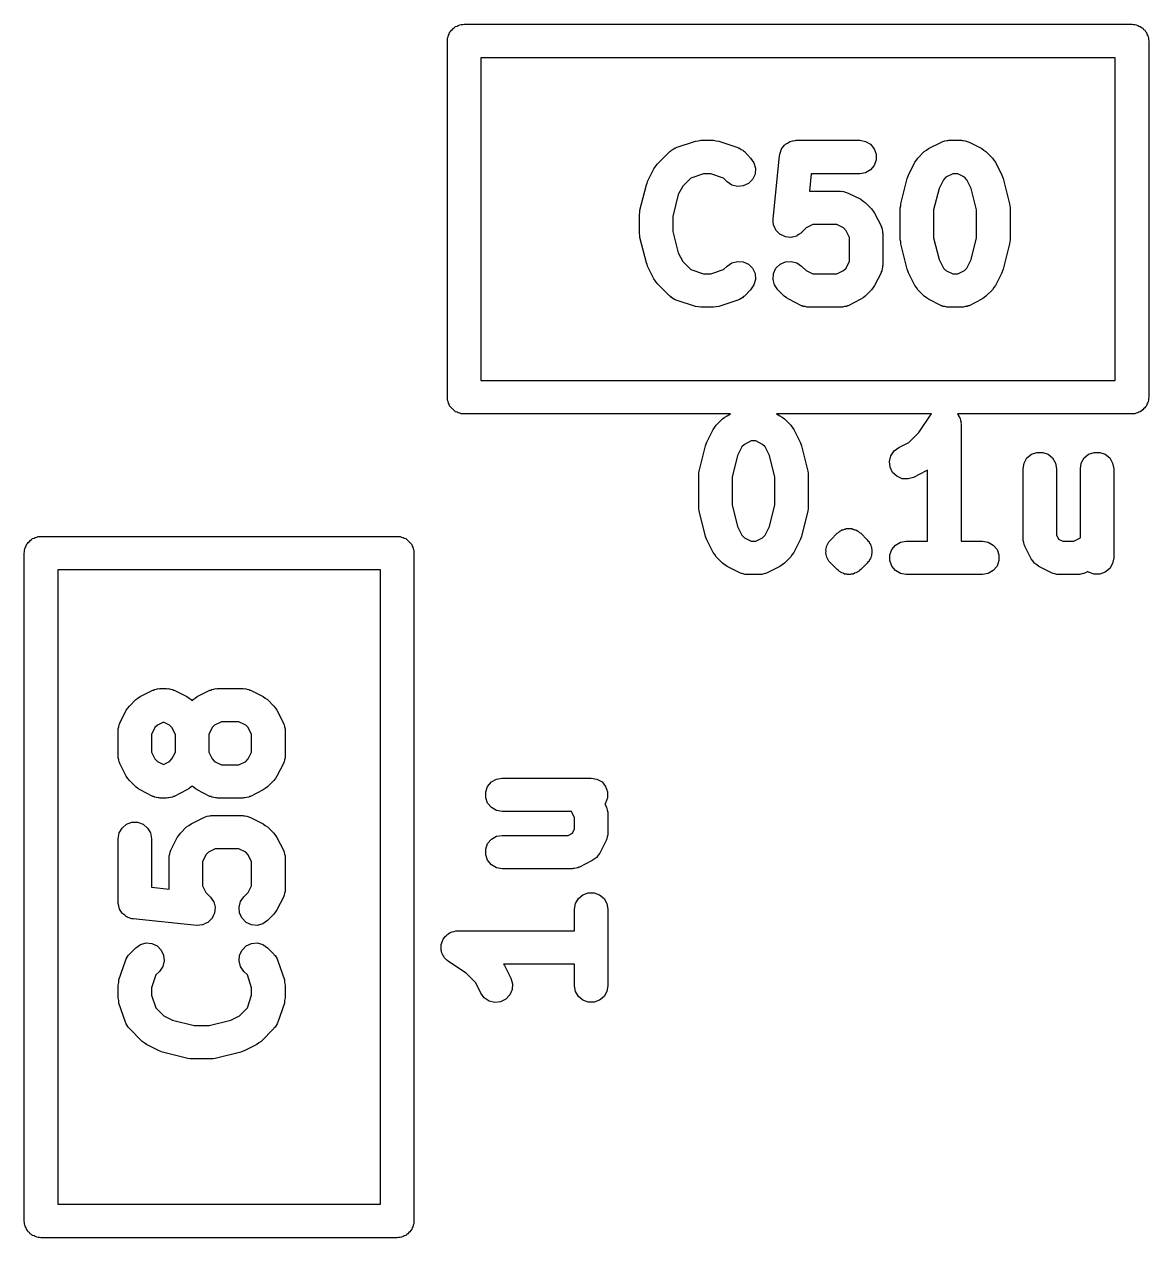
# Model space of a CAD drawing. Extents: x 10 to 287, y -200 to -10.
# Drawn here: x 149.72 to 154.78, y -109.17 to -103.72 of the extents above; entities that cross this region are included whole.
import ezdxf

# ---------------------------------------------------------------- set-up
doc = ezdxf.new("R2010")
doc.units = 0
doc.header["$MEASUREMENT"] = 0
doc.layers.add('BLACK', color=7, linetype='CONTINUOUS')

msp = doc.modelspace()

# ---------------------------------------------------------------- linework, layer by layer
at = {"layer": 'Black'}
for p, q in [((151.633, -103.769), (151.635, -103.762)), ((151.635, -103.762), (151.639, -103.757)), ((151.639, -103.757), (151.643, -103.752)), ((151.643, -103.752), (151.648, -103.748)), ((151.648, -103.748), (151.652, -103.743)), ((151.652, -103.743), (151.657, -103.739)), ((151.657, -103.739), (151.662, -103.735)), ((151.662, -103.735), (151.669, -103.733)), ((151.669, -103.733), (151.674, -103.73)), ((151.674, -103.73), (151.681, -103.728)), ((151.681, -103.728), (151.687, -103.726)), ((151.687, -103.726), (151.694, -103.726)), ((151.694, -103.726), (151.7, -103.725)), ((151.7, -103.725), (154.7, -103.725)), ((154.7, -103.725), (154.706, -103.726)), ((154.706, -103.726), (154.713, -103.726)), ((154.713, -103.726), (154.719, -103.728)), ((154.719, -103.728), (154.726, -103.73)), ((154.726, -103.73), (154.731, -103.733)), ((154.731, -103.733), (154.737, -103.735)), ((154.737, -103.735), (154.743, -103.739)), ((154.743, -103.739), (154.748, -103.743)), ((154.748, -103.743), (154.752, -103.748)), ((154.752, -103.748), (154.757, -103.752)), ((154.757, -103.752), (154.761, -103.757)), ((154.761, -103.757), (154.765, -103.762)), ((154.765, -103.762), (154.767, -103.769)), ((151.625, -103.8), (151.626, -103.794)), ((151.625, -105.4), (151.625, -103.8)), ((151.626, -103.787), (151.628, -103.781)), ((151.626, -103.794), (151.626, -103.787)), ((151.628, -103.781), (151.63, -103.774)), ((151.63, -103.774), (151.633, -103.769)), ((154.767, -103.769), (154.77, -103.774)), ((154.77, -103.774), (154.772, -103.781)), ((154.772, -103.781), (154.774, -103.787)), ((154.774, -103.787), (154.774, -103.794)), ((154.774, -103.794), (154.775, -103.8)), ((154.775, -103.8), (154.775, -105.4)), ((151.775, -103.875), (151.775, -105.325)), ((154.625, -103.875), (151.775, -103.875)), ((154.625, -105.325), (154.625, -103.875)), ((152.653, -104.279), (152.739, -104.25)), ((152.739, -104.25), (152.751, -104.249)), ((152.751, -104.249), (152.763, -104.246)), ((152.763, -104.246), (152.82, -104.246)), ((152.82, -104.246), (152.832, -104.249)), ((152.832, -104.249), (152.844, -104.25)), ((152.844, -104.25), (152.929, -104.279)), ((153.152, -104.259), (153.161, -104.253)), ((153.161, -104.253), (153.163, -104.252)), ((153.163, -104.252), (153.166, -104.251)), ((153.166, -104.251), (153.176, -104.249)), ((153.176, -104.249), (153.186, -104.247)), ((153.186, -104.247), (153.189, -104.247)), ((153.189, -104.247), (153.191, -104.246)), ((153.191, -104.246), (153.477, -104.246)), ((153.477, -104.246), (153.503, -104.251)), ((153.503, -104.251), (153.525, -104.264)), ((153.786, -104.283), (153.844, -104.254)), ((153.844, -104.254), (153.848, -104.253)), ((153.848, -104.253), (153.851, -104.251)), ((153.851, -104.251), (153.86, -104.249)), ((153.86, -104.249), (153.869, -104.247)), ((153.869, -104.247), (153.873, -104.247)), ((153.873, -104.247), (153.877, -104.246)), ((153.877, -104.246), (153.934, -104.246)), ((153.934, -104.246), (153.939, -104.247)), ((153.939, -104.247), (153.943, -104.247)), ((153.943, -104.247), (153.951, -104.249)), ((153.951, -104.249), (153.96, -104.251)), ((153.96, -104.251), (153.964, -104.253)), ((153.964, -104.253), (153.968, -104.254)), ((153.968, -104.254), (154.025, -104.283)), ((152.567, -104.354), (152.624, -104.297)), ((152.624, -104.297), (152.628, -104.294)), ((152.628, -104.294), (152.631, -104.291)), ((152.631, -104.291), (152.638, -104.287)), ((152.638, -104.287), (152.645, -104.282)), ((152.645, -104.282), (152.65, -104.281)), ((152.65, -104.281), (152.653, -104.279)), ((152.929, -104.279), (152.933, -104.281)), ((152.933, -104.281), (152.937, -104.282)), ((152.937, -104.282), (152.945, -104.287)), ((152.945, -104.287), (152.952, -104.291)), ((152.952, -104.291), (152.955, -104.294)), ((152.955, -104.294), (152.959, -104.297)), ((152.959, -104.297), (152.987, -104.326)), ((153.117, -104.314), (153.118, -104.311)), ((153.118, -104.308), (153.121, -104.299)), ((153.118, -104.311), (153.118, -104.308)), ((153.121, -104.299), (153.124, -104.289)), ((153.124, -104.289), (153.126, -104.287)), ((153.126, -104.284), (153.133, -104.276)), ((153.126, -104.287), (153.126, -104.284)), ((153.133, -104.276), (153.139, -104.268)), ((153.139, -104.268), (153.141, -104.266)), ((153.141, -104.266), (153.143, -104.264)), ((153.143, -104.264), (153.152, -104.259)), ((153.525, -104.264), (153.542, -104.284)), ((153.542, -104.284), (153.551, -104.308)), ((153.551, -104.308), (153.551, -104.334)), ((153.738, -104.326), (153.767, -104.297)), ((153.767, -104.297), (153.777, -104.29)), ((153.777, -104.29), (153.786, -104.283)), ((154.025, -104.283), (154.035, -104.29)), ((154.035, -104.29), (154.044, -104.297)), ((154.044, -104.297), (154.073, -104.326)), ((152.553, -104.374), (152.56, -104.364)), ((152.56, -104.364), (152.567, -104.354)), ((152.987, -104.326), (153.002, -104.347)), ((153.002, -104.347), (153.009, -104.372)), ((153.088, -104.6), (153.117, -104.314)), ((153.542, -104.359), (153.525, -104.379)), ((153.551, -104.334), (153.542, -104.359)), ((153.696, -104.402), (153.724, -104.345)), ((153.724, -104.345), (153.732, -104.335)), ((153.732, -104.335), (153.738, -104.326)), ((154.073, -104.326), (154.08, -104.335)), ((154.08, -104.335), (154.087, -104.345)), ((154.087, -104.345), (154.116, -104.402)), ((152.524, -104.431), (152.553, -104.374)), ((152.718, -104.416), (152.682, -104.452)), ((152.775, -104.396), (152.718, -104.416)), ((152.808, -104.396), (152.775, -104.396)), ((152.865, -104.416), (152.808, -104.396)), ((152.881, -104.432), (152.865, -104.416)), ((152.996, -104.422), (152.977, -104.44)), ((153.007, -104.398), (152.996, -104.422)), ((153.009, -104.372), (153.007, -104.398)), ((153.259, -104.396), (153.251, -104.475)), ((153.477, -104.396), (153.259, -104.396)), ((153.503, -104.392), (153.477, -104.396)), ((153.525, -104.379), (153.503, -104.392)), ((153.662, -104.532), (153.69, -104.418)), ((153.69, -104.418), (153.693, -104.41)), ((153.693, -104.41), (153.696, -104.402)), ((153.864, -104.412), (153.853, -104.423)), ((153.895, -104.396), (153.864, -104.412)), ((153.917, -104.396), (153.895, -104.396)), ((153.947, -104.412), (153.917, -104.396)), ((153.958, -104.423), (153.947, -104.412)), ((154.116, -104.402), (154.118, -104.41)), ((154.118, -104.41), (154.121, -104.418)), ((154.121, -104.418), (154.15, -104.532)), ((152.49, -104.56), (152.519, -104.446)), ((152.519, -104.446), (152.522, -104.439)), ((152.522, -104.439), (152.524, -104.431)), ((152.682, -104.452), (152.662, -104.49)), ((152.903, -104.447), (152.881, -104.432)), ((152.928, -104.453), (152.903, -104.447)), ((152.954, -104.451), (152.928, -104.453)), ((152.977, -104.44), (152.954, -104.451)), ((153.251, -104.475), (153.391, -104.475)), ((153.391, -104.475), (153.396, -104.476)), ((153.396, -104.476), (153.4, -104.475)), ((153.4, -104.475), (153.408, -104.478)), ((153.834, -104.462), (153.809, -104.559)), ((153.853, -104.423), (153.834, -104.462)), ((153.978, -104.462), (153.958, -104.423)), ((154.002, -104.559), (153.978, -104.462)), ((152.662, -104.49), (152.638, -104.588)), ((153.408, -104.478), (153.417, -104.48)), ((153.417, -104.48), (153.421, -104.482)), ((153.421, -104.482), (153.425, -104.483)), ((153.425, -104.483), (153.482, -104.511)), ((153.482, -104.511), (153.492, -104.519)), ((153.492, -104.519), (153.502, -104.526)), ((153.502, -104.526), (153.53, -104.554)), ((152.488, -104.579), (152.489, -104.57)), ((152.488, -104.664), (152.488, -104.579)), ((152.489, -104.57), (152.49, -104.56)), ((153.53, -104.554), (153.537, -104.564)), ((153.537, -104.564), (153.544, -104.574)), ((153.544, -104.574), (153.573, -104.631)), ((153.659, -104.55), (153.661, -104.541)), ((153.659, -104.693), (153.659, -104.55)), ((153.661, -104.541), (153.662, -104.532)), ((153.809, -104.559), (153.809, -104.684)), ((154.002, -104.684), (154.002, -104.559)), ((154.15, -104.532), (154.151, -104.541)), ((154.151, -104.541), (154.152, -104.55)), ((154.152, -104.55), (154.152, -104.693)), ((152.638, -104.588), (152.638, -104.655)), ((153.088, -104.601), (153.088, -104.6)), ((153.088, -104.6), (153.088, -104.6)), ((153.089, -104.613), (153.088, -104.601)), ((153.09, -104.626), (153.089, -104.613)), ((153.09, -104.627), (153.09, -104.626)), ((153.09, -104.626), (153.09, -104.626)), ((153.096, -104.638), (153.09, -104.627)), ((153.101, -104.649), (153.096, -104.638)), ((153.236, -104.64), (153.216, -104.66)), ((153.266, -104.625), (153.236, -104.64)), ((153.374, -104.625), (153.266, -104.625)), ((153.404, -104.64), (153.374, -104.625)), ((153.416, -104.652), (153.404, -104.64)), ((153.573, -104.631), (153.574, -104.635)), ((153.574, -104.635), (153.576, -104.639)), ((153.576, -104.639), (153.578, -104.647)), ((152.489, -104.673), (152.488, -104.664)), ((152.49, -104.682), (152.489, -104.673)), ((152.519, -104.797), (152.49, -104.682)), ((152.638, -104.655), (152.662, -104.752)), ((153.101, -104.65), (153.101, -104.649)), ((153.11, -104.659), (153.101, -104.65)), ((153.101, -104.65), (153.101, -104.65)), ((153.119, -104.668), (153.11, -104.659)), ((153.12, -104.668), (153.119, -104.668)), ((153.12, -104.669), (153.12, -104.668)), ((153.131, -104.674), (153.12, -104.669)), ((153.143, -104.679), (153.131, -104.674)), ((153.143, -104.68), (153.143, -104.679)), ((153.143, -104.679), (153.143, -104.679)), ((153.156, -104.681), (153.143, -104.68)), ((153.168, -104.682), (153.156, -104.681)), ((153.169, -104.682), (153.168, -104.682)), ((153.181, -104.679), (153.169, -104.682)), ((153.169, -104.682), (153.169, -104.682)), ((153.194, -104.676), (153.181, -104.679)), ((153.195, -104.675), (153.194, -104.675)), ((153.194, -104.675), (153.194, -104.676)), ((153.205, -104.668), (153.195, -104.675)), ((153.215, -104.661), (153.205, -104.668)), ((153.216, -104.66), (153.215, -104.661)), ((153.216, -104.66), (153.216, -104.66)), ((153.431, -104.682), (153.416, -104.652)), ((153.431, -104.789), (153.431, -104.682)), ((153.578, -104.647), (153.58, -104.656)), ((153.58, -104.656), (153.58, -104.66)), ((153.58, -104.66), (153.581, -104.664)), ((153.581, -104.664), (153.581, -104.807)), ((153.661, -104.702), (153.659, -104.693)), ((153.809, -104.684), (153.834, -104.781)), ((153.978, -104.781), (154.002, -104.684)), ((154.152, -104.693), (154.151, -104.702)), ((153.662, -104.711), (153.661, -104.702)), ((153.69, -104.825), (153.662, -104.711)), ((154.15, -104.711), (154.121, -104.825)), ((154.151, -104.702), (154.15, -104.711)), ((152.522, -104.804), (152.519, -104.797)), ((152.662, -104.752), (152.682, -104.791)), ((152.682, -104.791), (152.718, -104.827)), ((152.881, -104.811), (152.903, -104.796)), ((152.903, -104.796), (152.928, -104.79)), ((152.928, -104.79), (152.954, -104.792)), ((152.954, -104.792), (152.977, -104.803)), ((152.977, -104.803), (152.996, -104.821)), ((153.101, -104.821), (153.12, -104.803)), ((153.12, -104.803), (153.143, -104.792)), ((153.143, -104.792), (153.169, -104.79)), ((153.169, -104.79), (153.195, -104.796)), ((153.195, -104.796), (153.216, -104.811)), ((153.416, -104.82), (153.431, -104.789)), ((153.834, -104.781), (153.853, -104.82)), ((153.958, -104.82), (153.978, -104.781)), ((152.524, -104.812), (152.522, -104.804)), ((152.553, -104.869), (152.524, -104.812)), ((152.718, -104.827), (152.775, -104.846)), ((152.775, -104.846), (152.808, -104.846)), ((152.808, -104.846), (152.865, -104.827)), ((152.865, -104.827), (152.881, -104.811)), ((152.996, -104.821), (153.007, -104.845)), ((153.007, -104.845), (153.009, -104.871)), ((153.088, -104.871), (153.09, -104.845)), ((153.09, -104.845), (153.101, -104.821)), ((153.216, -104.811), (153.236, -104.831)), ((153.236, -104.831), (153.266, -104.846)), ((153.266, -104.846), (153.374, -104.846)), ((153.374, -104.846), (153.404, -104.831)), ((153.404, -104.831), (153.416, -104.82)), ((153.573, -104.841), (153.544, -104.898)), ((153.574, -104.837), (153.573, -104.841)), ((153.576, -104.833), (153.574, -104.837)), ((153.578, -104.824), (153.576, -104.833)), ((153.58, -104.816), (153.578, -104.824)), ((153.581, -104.807), (153.58, -104.811)), ((153.58, -104.811), (153.58, -104.816)), ((153.693, -104.833), (153.69, -104.825)), ((153.696, -104.841), (153.693, -104.833)), ((153.724, -104.898), (153.696, -104.841)), ((153.853, -104.82), (153.864, -104.831)), ((153.864, -104.831), (153.895, -104.846)), ((153.895, -104.846), (153.917, -104.846)), ((153.917, -104.846), (153.947, -104.831)), ((153.947, -104.831), (153.958, -104.82)), ((154.116, -104.841), (154.087, -104.898)), ((154.118, -104.833), (154.116, -104.841)), ((154.121, -104.825), (154.118, -104.833)), ((152.56, -104.879), (152.553, -104.869)), ((152.567, -104.889), (152.56, -104.879)), ((152.624, -104.946), (152.567, -104.889)), ((153.002, -104.896), (152.987, -104.917)), ((153.009, -104.871), (153.002, -104.896)), ((153.095, -104.896), (153.088, -104.871)), ((153.11, -104.917), (153.095, -104.896)), ((153.537, -104.907), (153.53, -104.917)), ((153.544, -104.898), (153.537, -104.907)), ((153.732, -104.907), (153.724, -104.898)), ((153.738, -104.917), (153.732, -104.907)), ((154.08, -104.907), (154.073, -104.917)), ((154.087, -104.898), (154.08, -104.907)), ((152.628, -104.948), (152.624, -104.946)), ((152.631, -104.952), (152.628, -104.948)), ((152.638, -104.956), (152.631, -104.952)), ((152.645, -104.961), (152.638, -104.956)), ((152.65, -104.962), (152.645, -104.961)), ((152.653, -104.964), (152.65, -104.962)), ((152.739, -104.993), (152.653, -104.964)), ((152.929, -104.964), (152.844, -104.993)), ((152.933, -104.962), (152.929, -104.964)), ((152.937, -104.961), (152.933, -104.962)), ((152.945, -104.956), (152.937, -104.961)), ((152.952, -104.952), (152.945, -104.956)), ((152.955, -104.948), (152.952, -104.952)), ((152.959, -104.946), (152.955, -104.948)), ((152.987, -104.917), (152.959, -104.946)), ((153.138, -104.946), (153.11, -104.917)), ((153.148, -104.953), (153.138, -104.946)), ((153.158, -104.96), (153.148, -104.953)), ((153.215, -104.989), (153.158, -104.96)), ((153.482, -104.96), (153.425, -104.989)), ((153.492, -104.953), (153.482, -104.96)), ((153.502, -104.946), (153.492, -104.953)), ((153.53, -104.917), (153.502, -104.946)), ((153.767, -104.946), (153.738, -104.917)), ((153.777, -104.953), (153.767, -104.946)), ((153.786, -104.96), (153.777, -104.953)), ((153.844, -104.989), (153.786, -104.96)), ((154.025, -104.96), (153.968, -104.989)), ((154.035, -104.953), (154.025, -104.96)), ((154.044, -104.946), (154.035, -104.953)), ((154.073, -104.917), (154.044, -104.946)), ((152.751, -104.994), (152.739, -104.993)), ((152.763, -104.996), (152.751, -104.994)), ((152.82, -104.996), (152.763, -104.996)), ((152.832, -104.994), (152.82, -104.996)), ((152.844, -104.993), (152.832, -104.994)), ((153.219, -104.99), (153.215, -104.989)), ((153.223, -104.992), (153.219, -104.99)), ((153.232, -104.993), (153.223, -104.992)), ((153.24, -104.996), (153.232, -104.993)), ((153.244, -104.996), (153.24, -104.996)), ((153.249, -104.996), (153.244, -104.996)), ((153.391, -104.996), (153.249, -104.996)), ((153.396, -104.996), (153.391, -104.996)), ((153.4, -104.996), (153.396, -104.996)), ((153.408, -104.993), (153.4, -104.996)), ((153.417, -104.992), (153.408, -104.993)), ((153.421, -104.99), (153.417, -104.992)), ((153.425, -104.989), (153.421, -104.99)), ((153.848, -104.99), (153.844, -104.989)), ((153.851, -104.992), (153.848, -104.99)), ((153.86, -104.993), (153.851, -104.992)), ((153.869, -104.996), (153.86, -104.993)), ((153.873, -104.996), (153.869, -104.996)), ((153.877, -104.996), (153.873, -104.996)), ((153.934, -104.996), (153.877, -104.996)), ((153.939, -104.996), (153.934, -104.996)), ((153.943, -104.996), (153.939, -104.996)), ((153.951, -104.993), (153.943, -104.996)), ((153.96, -104.992), (153.951, -104.993)), ((153.964, -104.99), (153.96, -104.992)), ((153.968, -104.989), (153.964, -104.99)), ((151.775, -105.325), (154.625, -105.325)), ((151.626, -105.406), (151.625, -105.4)), ((154.775, -105.4), (154.774, -105.406)), ((151.626, -105.413), (151.626, -105.406)), ((151.628, -105.419), (151.626, -105.413)), ((151.63, -105.426), (151.628, -105.419)), ((151.633, -105.431), (151.63, -105.426)), ((151.635, -105.438), (151.633, -105.431)), ((151.639, -105.443), (151.635, -105.438)), ((151.643, -105.448), (151.639, -105.443)), ((151.648, -105.452), (151.643, -105.448)), ((151.652, -105.457), (151.648, -105.452)), ((151.657, -105.461), (151.652, -105.457)), ((154.748, -105.457), (154.743, -105.461)), ((154.752, -105.452), (154.748, -105.457)), ((154.757, -105.448), (154.752, -105.452)), ((154.761, -105.443), (154.757, -105.448)), ((154.765, -105.438), (154.761, -105.443)), ((154.767, -105.431), (154.765, -105.438)), ((154.77, -105.426), (154.767, -105.431)), ((154.772, -105.419), (154.77, -105.426)), ((154.774, -105.413), (154.772, -105.419)), ((154.774, -105.406), (154.774, -105.413)), ((151.662, -105.465), (151.657, -105.461)), ((151.669, -105.467), (151.662, -105.465)), ((151.674, -105.47), (151.669, -105.467)), ((151.681, -105.472), (151.674, -105.47)), ((151.687, -105.474), (151.681, -105.472)), ((151.694, -105.474), (151.687, -105.474)), ((151.7, -105.475), (151.694, -105.474)), ((152.897, -105.475), (151.7, -105.475)), ((152.833, -105.526), (152.861, -105.497)), ((152.861, -105.497), (152.871, -105.49)), ((152.871, -105.49), (152.881, -105.483)), ((152.881, -105.483), (152.897, -105.475)), ((153.799, -105.475), (153.103, -105.475)), ((153.103, -105.475), (153.119, -105.483)), ((153.119, -105.483), (153.129, -105.49)), ((153.129, -105.49), (153.139, -105.497)), ((153.139, -105.497), (153.167, -105.526)), ((153.742, -105.559), (153.795, -105.48)), ((153.795, -105.48), (153.798, -105.477)), ((153.798, -105.477), (153.799, -105.475)), ((154.7, -105.475), (153.916, -105.475)), ((153.916, -105.475), (153.919, -105.481)), ((153.919, -105.481), (153.924, -105.488)), ((153.924, -105.488), (153.926, -105.492)), ((153.926, -105.492), (153.928, -105.496)), ((153.928, -105.496), (153.929, -105.505)), ((153.929, -105.505), (153.932, -105.513)), ((154.706, -105.474), (154.7, -105.475)), ((154.713, -105.474), (154.706, -105.474)), ((154.719, -105.472), (154.713, -105.474)), ((154.726, -105.47), (154.719, -105.472)), ((154.731, -105.467), (154.726, -105.47)), ((154.737, -105.465), (154.731, -105.467)), ((154.743, -105.461), (154.737, -105.465)), ((152.79, -105.602), (152.819, -105.545)), ((152.819, -105.545), (152.826, -105.535)), ((152.826, -105.535), (152.833, -105.526)), ((153.167, -105.526), (153.174, -105.535)), ((153.174, -105.535), (153.181, -105.545)), ((153.181, -105.545), (153.21, -105.602)), ((153.698, -105.603), (153.742, -105.559)), ((153.932, -105.513), (153.931, -105.517)), ((153.931, -105.517), (153.932, -105.521)), ((153.932, -105.521), (153.932, -106.046)), ((152.756, -105.732), (152.784, -105.618)), ((152.784, -105.618), (152.788, -105.61)), ((152.788, -105.61), (152.79, -105.602)), ((152.959, -105.612), (152.947, -105.623)), ((152.989, -105.596), (152.959, -105.612)), ((153.011, -105.596), (152.989, -105.596)), ((153.041, -105.612), (153.011, -105.596)), ((153.053, -105.623), (153.041, -105.612)), ((153.21, -105.602), (153.212, -105.61)), ((153.212, -105.61), (153.216, -105.618)), ((153.216, -105.618), (153.244, -105.732)), ((153.652, -105.626), (153.698, -105.603)), ((152.928, -105.662), (152.904, -105.759)), ((152.947, -105.623), (152.928, -105.662)), ((153.072, -105.662), (153.053, -105.623)), ((153.096, -105.759), (153.072, -105.662)), ((153.611, -105.688), (153.617, -105.663)), ((153.617, -105.663), (153.631, -105.641)), ((153.631, -105.641), (153.652, -105.626)), ((154.215, -105.696), (154.228, -105.673)), ((154.228, -105.673), (154.248, -105.656)), ((154.248, -105.656), (154.273, -105.648)), ((154.273, -105.648), (154.299, -105.648)), ((154.299, -105.648), (154.323, -105.656)), ((154.323, -105.656), (154.343, -105.673)), ((154.343, -105.673), (154.356, -105.696)), ((154.472, -105.696), (154.485, -105.673)), ((154.485, -105.673), (154.505, -105.656)), ((154.505, -105.656), (154.53, -105.648)), ((154.53, -105.648), (154.556, -105.648)), ((154.556, -105.648), (154.58, -105.656)), ((154.58, -105.656), (154.6, -105.673)), ((154.6, -105.673), (154.613, -105.696)), ((153.614, -105.714), (153.611, -105.688)), ((153.625, -105.738), (153.614, -105.714)), ((153.782, -105.727), (153.776, -105.731)), ((153.782, -106.046), (153.782, -105.727)), ((154.211, -105.721), (154.215, -105.696)), ((154.211, -106.036), (154.211, -105.721)), ((154.356, -105.696), (154.361, -105.721)), ((154.361, -105.721), (154.361, -106.018)), ((154.468, -105.721), (154.472, -105.696)), ((154.468, -106.032), (154.468, -105.721)), ((154.613, -105.696), (154.618, -105.721)), ((154.618, -105.721), (154.618, -106.121)), ((152.754, -105.75), (152.755, -105.741)), ((152.754, -105.893), (152.754, -105.75)), ((152.755, -105.741), (152.756, -105.732)), ((152.904, -105.759), (152.904, -105.884)), ((153.096, -105.884), (153.096, -105.759)), ((153.244, -105.732), (153.245, -105.741)), ((153.245, -105.741), (153.246, -105.75)), ((153.246, -105.75), (153.246, -105.893)), ((153.644, -105.755), (153.625, -105.738)), ((153.668, -105.766), (153.644, -105.755)), ((153.694, -105.767), (153.668, -105.766)), ((153.719, -105.76), (153.694, -105.767)), ((153.776, -105.731), (153.719, -105.76)), ((152.755, -105.902), (152.754, -105.893)), ((152.904, -105.884), (152.928, -105.981)), ((153.072, -105.981), (153.096, -105.884)), ((153.246, -105.893), (153.245, -105.902)), ((152.756, -105.911), (152.755, -105.902)), ((152.784, -106.025), (152.756, -105.911)), ((153.244, -105.911), (153.216, -106.025)), ((153.245, -105.902), (153.244, -105.911)), ((152.928, -105.981), (152.947, -106.02)), ((153.053, -106.02), (153.072, -105.981)), ((153.386, -106.003), (153.389, -106.001)), ((153.389, -106.001), (153.391, -105.999)), ((153.391, -105.999), (153.394, -105.998)), ((153.394, -105.998), (153.397, -105.996)), ((153.397, -105.996), (153.403, -105.995)), ((153.403, -105.995), (153.409, -105.992)), ((153.409, -105.992), (153.412, -105.992)), ((153.412, -105.992), (153.416, -105.99)), ((153.416, -105.99), (153.419, -105.99)), ((153.419, -105.99), (153.422, -105.99)), ((153.422, -105.99), (153.429, -105.99)), ((153.429, -105.99), (153.435, -105.99)), ((153.435, -105.99), (153.438, -105.99)), ((153.438, -105.99), (153.442, -105.99)), ((153.442, -105.99), (153.445, -105.992)), ((153.445, -105.992), (153.448, -105.992)), ((153.448, -105.992), (153.454, -105.995)), ((153.454, -105.995), (153.46, -105.996)), ((153.46, -105.996), (153.463, -105.998)), ((153.463, -105.998), (153.466, -105.999)), ((153.466, -105.999), (153.469, -106.001)), ((153.469, -106.001), (153.472, -106.003)), ((149.735, -106.062), (149.739, -106.057)), ((149.739, -106.057), (149.743, -106.052)), ((149.743, -106.052), (149.748, -106.048)), ((149.748, -106.048), (149.752, -106.043)), ((149.752, -106.043), (149.757, -106.039)), ((149.757, -106.039), (149.762, -106.035)), ((149.762, -106.035), (149.769, -106.033)), ((149.769, -106.033), (149.774, -106.03)), ((149.774, -106.03), (149.781, -106.028)), ((149.781, -106.028), (149.787, -106.026)), ((149.787, -106.026), (149.794, -106.026)), ((149.794, -106.026), (149.8, -106.025)), ((149.8, -106.025), (151.4, -106.025)), ((151.4, -106.025), (151.406, -106.026)), ((151.406, -106.026), (151.413, -106.026)), ((151.413, -106.026), (151.419, -106.028)), ((151.419, -106.028), (151.426, -106.03)), ((151.426, -106.03), (151.431, -106.033)), ((151.431, -106.033), (151.438, -106.035)), ((151.438, -106.035), (151.443, -106.039)), ((151.443, -106.039), (151.448, -106.043)), ((151.448, -106.043), (151.452, -106.048)), ((151.452, -106.048), (151.457, -106.052)), ((151.457, -106.052), (151.461, -106.057)), ((151.461, -106.057), (151.465, -106.062)), ((152.788, -106.033), (152.784, -106.025)), ((152.79, -106.041), (152.788, -106.033)), ((152.819, -106.098), (152.79, -106.041)), ((152.947, -106.02), (152.959, -106.031)), ((152.959, -106.031), (152.989, -106.046)), ((152.989, -106.046), (153.011, -106.046)), ((153.011, -106.046), (153.041, -106.031)), ((153.041, -106.031), (153.053, -106.02)), ((153.21, -106.041), (153.181, -106.098)), ((153.212, -106.033), (153.21, -106.041)), ((153.216, -106.025), (153.212, -106.033)), ((153.332, -106.061), (153.336, -106.056)), ((153.336, -106.056), (153.339, -106.05)), ((153.339, -106.05), (153.343, -106.045)), ((153.343, -106.045), (153.347, -106.04)), ((153.347, -106.04), (153.376, -106.011)), ((153.376, -106.011), (153.381, -106.007)), ((153.381, -106.007), (153.386, -106.003)), ((153.472, -106.003), (153.476, -106.007)), ((153.476, -106.007), (153.482, -106.011)), ((153.482, -106.011), (153.51, -106.04)), ((153.51, -106.04), (153.514, -106.045)), ((153.514, -106.045), (153.519, -106.05)), ((153.519, -106.05), (153.521, -106.056)), ((153.521, -106.056), (153.525, -106.061)), ((153.638, -106.064), (153.66, -106.051)), ((153.66, -106.051), (153.686, -106.046)), ((153.686, -106.046), (153.782, -106.046)), ((153.932, -106.046), (154.029, -106.046)), ((154.029, -106.046), (154.054, -106.051)), ((154.054, -106.051), (154.077, -106.064)), ((154.211, -106.04), (154.211, -106.036)), ((154.211, -106.044), (154.211, -106.04)), ((154.214, -106.053), (154.211, -106.044)), ((154.215, -106.061), (154.214, -106.053)), ((154.361, -106.018), (154.37, -106.037)), ((154.37, -106.037), (154.389, -106.046)), ((154.389, -106.046), (154.439, -106.046)), ((154.439, -106.046), (154.468, -106.032)), ((149.725, -106.1), (149.726, -106.094)), ((149.725, -109.1), (149.725, -106.1)), ((149.726, -106.087), (149.728, -106.081)), ((149.726, -106.094), (149.726, -106.087)), ((149.728, -106.081), (149.73, -106.074)), ((149.73, -106.074), (149.733, -106.069)), ((149.733, -106.069), (149.735, -106.062)), ((151.465, -106.062), (151.467, -106.069)), ((151.467, -106.069), (151.47, -106.074)), ((151.47, -106.074), (151.472, -106.081)), ((151.472, -106.081), (151.474, -106.087)), ((151.474, -106.087), (151.474, -106.094)), ((151.474, -106.094), (151.475, -106.1)), ((151.475, -106.1), (151.475, -109.1)), ((152.826, -106.107), (152.819, -106.098)), ((152.833, -106.117), (152.826, -106.107)), ((153.174, -106.107), (153.167, -106.117)), ((153.181, -106.098), (153.174, -106.107)), ((153.325, -106.086), (153.327, -106.08)), ((153.326, -106.093), (153.325, -106.086)), ((153.325, -106.099), (153.326, -106.093)), ((153.327, -106.106), (153.325, -106.099)), ((153.327, -106.08), (153.328, -106.073)), ((153.328, -106.112), (153.327, -106.106)), ((153.328, -106.073), (153.33, -106.067)), ((153.33, -106.067), (153.332, -106.061)), ((153.525, -106.061), (153.527, -106.068)), ((153.527, -106.068), (153.53, -106.073)), ((153.53, -106.073), (153.53, -106.08)), ((153.53, -106.08), (153.532, -106.086)), ((153.532, -106.099), (153.53, -106.106)), ((153.53, -106.106), (153.53, -106.112)), ((153.532, -106.086), (153.531, -106.093)), ((153.531, -106.093), (153.532, -106.099)), ((153.612, -106.108), (153.621, -106.084)), ((153.612, -106.134), (153.612, -106.108)), ((153.621, -106.084), (153.638, -106.064)), ((154.077, -106.064), (154.094, -106.084)), ((154.094, -106.084), (154.102, -106.108)), ((154.102, -106.108), (154.102, -106.134)), ((154.217, -106.065), (154.215, -106.061)), ((154.219, -106.069), (154.217, -106.065)), ((154.247, -106.126), (154.219, -106.069)), ((152.861, -106.146), (152.833, -106.117)), ((152.871, -106.153), (152.861, -106.146)), ((152.881, -106.16), (152.871, -106.153)), ((152.938, -106.189), (152.881, -106.16)), ((153.119, -106.16), (153.062, -106.189)), ((153.129, -106.153), (153.119, -106.16)), ((153.139, -106.146), (153.129, -106.153)), ((153.167, -106.117), (153.139, -106.146)), ((153.33, -106.118), (153.328, -106.112)), ((153.332, -106.125), (153.33, -106.118)), ((153.336, -106.13), (153.332, -106.125)), ((153.339, -106.136), (153.336, -106.13)), ((153.343, -106.141), (153.339, -106.136)), ((153.347, -106.146), (153.343, -106.141)), ((153.376, -106.174), (153.347, -106.146)), ((153.51, -106.146), (153.482, -106.174)), ((153.514, -106.141), (153.51, -106.146)), ((153.519, -106.136), (153.514, -106.141)), ((153.521, -106.13), (153.519, -106.136)), ((153.525, -106.125), (153.521, -106.13)), ((153.527, -106.118), (153.525, -106.125)), ((153.53, -106.112), (153.527, -106.118)), ((153.621, -106.159), (153.612, -106.134)), ((153.638, -106.179), (153.621, -106.159)), ((154.094, -106.159), (154.077, -106.179)), ((154.102, -106.134), (154.094, -106.159)), ((154.254, -106.135), (154.247, -106.126)), ((154.26, -106.144), (154.254, -106.135)), ((154.261, -106.146), (154.26, -106.144)), ((154.263, -106.147), (154.261, -106.146)), ((154.272, -106.153), (154.263, -106.147)), ((154.281, -106.16), (154.272, -106.153)), ((154.338, -106.189), (154.281, -106.16)), ((154.613, -106.147), (154.6, -106.17)), ((154.618, -106.121), (154.613, -106.147)), ((151.325, -106.175), (149.875, -106.175)), ((149.875, -106.175), (149.875, -109.025)), ((151.325, -109.025), (151.325, -106.175)), ((152.942, -106.19), (152.938, -106.189)), ((152.946, -106.192), (152.942, -106.19)), ((152.954, -106.193), (152.946, -106.192)), ((152.963, -106.196), (152.954, -106.193)), ((152.967, -106.196), (152.963, -106.196)), ((152.971, -106.196), (152.967, -106.196)), ((153.029, -106.196), (152.971, -106.196)), ((153.033, -106.196), (153.029, -106.196)), ((153.037, -106.196), (153.033, -106.196)), ((153.046, -106.193), (153.037, -106.196)), ((153.054, -106.192), (153.046, -106.193)), ((153.058, -106.19), (153.054, -106.192)), ((153.062, -106.189), (153.058, -106.19)), ((153.381, -106.178), (153.376, -106.174)), ((153.386, -106.183), (153.381, -106.178)), ((153.389, -106.184), (153.386, -106.183)), ((153.391, -106.186), (153.389, -106.184)), ((153.394, -106.188), (153.391, -106.186)), ((153.397, -106.189), (153.394, -106.188)), ((153.403, -106.191), (153.397, -106.189)), ((153.409, -106.194), (153.403, -106.191)), ((153.412, -106.194), (153.409, -106.194)), ((153.416, -106.195), (153.412, -106.194)), ((153.419, -106.195), (153.416, -106.195)), ((153.422, -106.196), (153.419, -106.195)), ((153.429, -106.196), (153.422, -106.196)), ((153.435, -106.196), (153.429, -106.196)), ((153.438, -106.195), (153.435, -106.196)), ((153.442, -106.195), (153.438, -106.195)), ((153.445, -106.194), (153.442, -106.195)), ((153.448, -106.194), (153.445, -106.194)), ((153.454, -106.191), (153.448, -106.194)), ((153.46, -106.189), (153.454, -106.191)), ((153.463, -106.188), (153.46, -106.189)), ((153.466, -106.186), (153.463, -106.188)), ((153.469, -106.184), (153.466, -106.186)), ((153.472, -106.183), (153.469, -106.184)), ((153.476, -106.178), (153.472, -106.183)), ((153.482, -106.174), (153.476, -106.178)), ((153.66, -106.192), (153.638, -106.179)), ((153.686, -106.196), (153.66, -106.192)), ((154.029, -106.196), (153.686, -106.196)), ((154.054, -106.192), (154.029, -106.196)), ((154.077, -106.179), (154.054, -106.192)), ((154.342, -106.19), (154.338, -106.189)), ((154.346, -106.192), (154.342, -106.19)), ((154.354, -106.193), (154.346, -106.192)), ((154.363, -106.196), (154.354, -106.193)), ((154.367, -106.196), (154.363, -106.196)), ((154.371, -106.196), (154.367, -106.196)), ((154.457, -106.196), (154.371, -106.196)), ((154.461, -106.196), (154.457, -106.196)), ((154.466, -106.196), (154.461, -106.196)), ((154.474, -106.193), (154.466, -106.196)), ((154.483, -106.192), (154.474, -106.193)), ((154.487, -106.19), (154.483, -106.192)), ((154.491, -106.189), (154.487, -106.19)), ((154.501, -106.183), (154.491, -106.189)), ((154.505, -106.186), (154.501, -106.183)), ((154.53, -106.195), (154.505, -106.186)), ((154.556, -106.195), (154.53, -106.195)), ((154.58, -106.186), (154.556, -106.195)), ((154.6, -106.17), (154.58, -106.186)), ((150.31, -106.712), (150.319, -106.711)), ((150.319, -106.711), (150.327, -106.708)), ((150.327, -106.708), (150.331, -106.709)), ((150.331, -106.709), (150.336, -106.708)), ((150.336, -106.708), (150.364, -106.708)), ((150.364, -106.708), (150.369, -106.709)), ((150.369, -106.709), (150.373, -106.708)), ((150.373, -106.708), (150.381, -106.711)), ((150.381, -106.711), (150.39, -106.712)), ((150.567, -106.712), (150.576, -106.711)), ((150.576, -106.711), (150.584, -106.708)), ((150.584, -106.708), (150.589, -106.709)), ((150.589, -106.709), (150.593, -106.708)), ((150.593, -106.708), (150.707, -106.708)), ((150.707, -106.708), (150.711, -106.709)), ((150.711, -106.709), (150.716, -106.708)), ((150.716, -106.708), (150.724, -106.711)), ((150.724, -106.711), (150.733, -106.712)), ((150.197, -106.787), (150.226, -106.758)), ((150.226, -106.758), (150.235, -106.752)), ((150.235, -106.752), (150.245, -106.744)), ((150.245, -106.744), (150.302, -106.716)), ((150.302, -106.716), (150.306, -106.715)), ((150.306, -106.715), (150.31, -106.712)), ((150.39, -106.712), (150.394, -106.715)), ((150.394, -106.715), (150.398, -106.716)), ((150.398, -106.716), (150.455, -106.744)), ((150.455, -106.744), (150.465, -106.752)), ((150.465, -106.752), (150.474, -106.758)), ((150.474, -106.758), (150.479, -106.763)), ((150.479, -106.763), (150.483, -106.758)), ((150.483, -106.758), (150.493, -106.752)), ((150.493, -106.752), (150.502, -106.744)), ((150.502, -106.744), (150.559, -106.716)), ((150.559, -106.716), (150.563, -106.715)), ((150.563, -106.715), (150.567, -106.712)), ((150.733, -106.712), (150.737, -106.715)), ((150.737, -106.715), (150.741, -106.716)), ((150.741, -106.716), (150.798, -106.744)), ((150.798, -106.744), (150.807, -106.752)), ((150.807, -106.752), (150.817, -106.758)), ((150.817, -106.758), (150.846, -106.787)), ((150.154, -106.864), (150.183, -106.806)), ((150.183, -106.806), (150.19, -106.797)), ((150.19, -106.797), (150.197, -106.787)), ((150.846, -106.787), (150.853, -106.797)), ((150.853, -106.797), (150.86, -106.806)), ((150.86, -106.806), (150.889, -106.864)), ((150.149, -106.88), (150.151, -106.871)), ((150.151, -106.871), (150.153, -106.868)), ((150.153, -106.868), (150.154, -106.864)), ((150.323, -106.873), (150.312, -106.884)), ((150.35, -106.86), (150.323, -106.873)), ((150.377, -106.873), (150.35, -106.86)), ((150.388, -106.884), (150.377, -106.873)), ((150.58, -106.873), (150.569, -106.884)), ((150.611, -106.858), (150.58, -106.873)), ((150.689, -106.858), (150.611, -106.858)), ((150.72, -106.873), (150.689, -106.858)), ((150.731, -106.884), (150.72, -106.873)), ((150.889, -106.864), (150.89, -106.868)), ((150.89, -106.868), (150.892, -106.871)), ((150.892, -106.871), (150.893, -106.88)), ((150.146, -106.897), (150.147, -106.893)), ((150.146, -107.011), (150.146, -106.897)), ((150.147, -106.889), (150.149, -106.88)), ((150.147, -106.893), (150.147, -106.889)), ((150.312, -106.884), (150.296, -106.915)), ((150.296, -106.915), (150.296, -106.994)), ((150.404, -106.915), (150.388, -106.884)), ((150.404, -106.994), (150.404, -106.915)), ((150.569, -106.884), (150.554, -106.915)), ((150.554, -106.915), (150.554, -106.994)), ((150.746, -106.915), (150.731, -106.884)), ((150.746, -106.994), (150.746, -106.915)), ((150.893, -106.88), (150.896, -106.889)), ((150.896, -106.889), (150.896, -106.893)), ((150.896, -106.893), (150.896, -106.897)), ((150.896, -106.897), (150.896, -107.011)), ((150.147, -107.016), (150.146, -107.011)), ((150.147, -107.02), (150.147, -107.016)), ((150.149, -107.028), (150.147, -107.02)), ((150.151, -107.037), (150.149, -107.028)), ((150.153, -107.041), (150.151, -107.037)), ((150.296, -106.994), (150.312, -107.024)), ((150.312, -107.024), (150.323, -107.036)), ((150.323, -107.036), (150.35, -107.049)), ((150.35, -107.049), (150.377, -107.036)), ((150.377, -107.036), (150.388, -107.024)), ((150.388, -107.024), (150.404, -106.994)), ((150.554, -106.994), (150.569, -107.024)), ((150.569, -107.024), (150.58, -107.036)), ((150.58, -107.036), (150.611, -107.051)), ((150.689, -107.051), (150.72, -107.036)), ((150.72, -107.036), (150.731, -107.024)), ((150.731, -107.024), (150.746, -106.994)), ((150.892, -107.037), (150.89, -107.041)), ((150.893, -107.028), (150.892, -107.037)), ((150.896, -107.02), (150.893, -107.028)), ((150.896, -107.011), (150.896, -107.016)), ((150.896, -107.016), (150.896, -107.02)), ((150.154, -107.045), (150.153, -107.041)), ((150.183, -107.102), (150.154, -107.045)), ((150.611, -107.051), (150.689, -107.051)), ((150.889, -107.045), (150.86, -107.102)), ((150.89, -107.041), (150.889, -107.045)), ((150.19, -107.112), (150.183, -107.102)), ((150.197, -107.122), (150.19, -107.112)), ((150.226, -107.15), (150.197, -107.122)), ((150.479, -107.146), (150.474, -107.15)), ((150.483, -107.15), (150.479, -107.146)), ((150.846, -107.122), (150.817, -107.15)), ((150.853, -107.112), (150.846, -107.122)), ((150.86, -107.102), (150.853, -107.112)), ((151.806, -107.148), (151.823, -107.128)), ((151.823, -107.128), (151.846, -107.115)), ((151.846, -107.115), (151.871, -107.111)), ((151.871, -107.111), (152.271, -107.111)), ((152.271, -107.111), (152.297, -107.115)), ((152.297, -107.115), (152.32, -107.128)), ((152.32, -107.128), (152.336, -107.148)), ((150.235, -107.157), (150.226, -107.15)), ((150.245, -107.164), (150.235, -107.157)), ((150.302, -107.193), (150.245, -107.164)), ((150.306, -107.194), (150.302, -107.193)), ((150.31, -107.196), (150.306, -107.194)), ((150.319, -107.198), (150.31, -107.196)), ((150.327, -107.2), (150.319, -107.198)), ((150.331, -107.2), (150.327, -107.2)), ((150.336, -107.201), (150.331, -107.2)), ((150.364, -107.201), (150.336, -107.201)), ((150.369, -107.2), (150.364, -107.201)), ((150.373, -107.2), (150.369, -107.2)), ((150.381, -107.198), (150.373, -107.2)), ((150.39, -107.196), (150.381, -107.198)), ((150.394, -107.194), (150.39, -107.196)), ((150.398, -107.193), (150.394, -107.194)), ((150.455, -107.164), (150.398, -107.193)), ((150.465, -107.157), (150.455, -107.164)), ((150.474, -107.15), (150.465, -107.157)), ((150.493, -107.157), (150.483, -107.15)), ((150.502, -107.164), (150.493, -107.157)), ((150.559, -107.193), (150.502, -107.164)), ((150.563, -107.194), (150.559, -107.193)), ((150.567, -107.196), (150.563, -107.194)), ((150.576, -107.198), (150.567, -107.196)), ((150.584, -107.2), (150.576, -107.198)), ((150.589, -107.2), (150.584, -107.2)), ((150.593, -107.201), (150.589, -107.2)), ((150.707, -107.201), (150.593, -107.201)), ((150.711, -107.2), (150.707, -107.201)), ((150.716, -107.2), (150.711, -107.2)), ((150.724, -107.198), (150.716, -107.2)), ((150.733, -107.196), (150.724, -107.198)), ((150.737, -107.194), (150.733, -107.196)), ((150.741, -107.193), (150.737, -107.194)), ((150.798, -107.164), (150.741, -107.193)), ((150.807, -107.157), (150.798, -107.164)), ((150.817, -107.15), (150.807, -107.157)), ((151.798, -107.173), (151.806, -107.148)), ((151.798, -107.199), (151.798, -107.173)), ((151.806, -107.223), (151.798, -107.199)), ((152.336, -107.148), (152.345, -107.173)), ((152.345, -107.199), (152.336, -107.223)), ((152.345, -107.173), (152.345, -107.199)), ((151.823, -107.243), (151.806, -107.223)), ((151.846, -107.256), (151.823, -107.243)), ((151.871, -107.261), (151.846, -107.256)), ((152.336, -107.223), (152.333, -107.227)), ((152.333, -107.227), (152.339, -107.238)), ((152.339, -107.238), (152.34, -107.242)), ((152.34, -107.242), (152.342, -107.246)), ((152.342, -107.246), (152.343, -107.254)), ((152.343, -107.254), (152.346, -107.263)), ((150.184, -107.318), (150.208, -107.309)), ((150.208, -107.309), (150.234, -107.309)), ((150.234, -107.309), (150.259, -107.318)), ((150.474, -107.316), (150.531, -107.287)), ((150.531, -107.287), (150.535, -107.286)), ((150.535, -107.286), (150.539, -107.284)), ((150.539, -107.284), (150.547, -107.282)), ((150.547, -107.282), (150.556, -107.28)), ((150.556, -107.28), (150.56, -107.28)), ((150.56, -107.28), (150.564, -107.279)), ((150.564, -107.279), (150.707, -107.279)), ((150.707, -107.279), (150.711, -107.28)), ((150.711, -107.28), (150.716, -107.28)), ((150.716, -107.28), (150.724, -107.282)), ((150.724, -107.282), (150.733, -107.284)), ((150.733, -107.284), (150.737, -107.286)), ((150.737, -107.286), (150.741, -107.287)), ((150.741, -107.287), (150.798, -107.316)), ((152.182, -107.261), (151.871, -107.261)), ((152.196, -107.289), (152.182, -107.261)), ((152.196, -107.339), (152.196, -107.289)), ((152.346, -107.263), (152.346, -107.267)), ((152.346, -107.267), (152.346, -107.271)), ((152.346, -107.271), (152.346, -107.357)), ((150.146, -107.383), (150.151, -107.357)), ((150.151, -107.357), (150.164, -107.335)), ((150.164, -107.335), (150.184, -107.318)), ((150.259, -107.318), (150.279, -107.335)), ((150.279, -107.335), (150.292, -107.357)), ((150.292, -107.357), (150.296, -107.383)), ((150.419, -107.368), (150.426, -107.358)), ((150.426, -107.358), (150.454, -107.33)), ((150.454, -107.33), (150.464, -107.323)), ((150.464, -107.323), (150.474, -107.316)), ((150.798, -107.316), (150.807, -107.323)), ((150.807, -107.323), (150.817, -107.33)), ((150.817, -107.33), (150.846, -107.358)), ((150.846, -107.358), (150.853, -107.368)), ((152.168, -107.368), (152.187, -107.358)), ((152.187, -107.358), (152.196, -107.339)), ((152.346, -107.357), (152.346, -107.361)), ((152.346, -107.361), (152.346, -107.366)), ((150.146, -107.669), (150.146, -107.383)), ((150.296, -107.383), (150.296, -107.601)), ((150.383, -107.435), (150.411, -107.378)), ((150.411, -107.378), (150.419, -107.368)), ((150.853, -107.368), (150.86, -107.378)), ((150.86, -107.378), (150.889, -107.435)), ((151.798, -107.43), (151.806, -107.405)), ((151.806, -107.405), (151.823, -107.385)), ((151.823, -107.385), (151.846, -107.372)), ((151.846, -107.372), (151.871, -107.368)), ((151.871, -107.368), (152.168, -107.368)), ((152.339, -107.391), (152.31, -107.448)), ((152.34, -107.387), (152.339, -107.391)), ((152.342, -107.383), (152.34, -107.387)), ((152.343, -107.374), (152.342, -107.383)), ((152.346, -107.366), (152.343, -107.374)), ((150.375, -107.46), (150.378, -107.452)), ((150.376, -107.464), (150.375, -107.46)), ((150.375, -107.469), (150.376, -107.464)), ((150.375, -107.609), (150.375, -107.469)), ((150.378, -107.452), (150.38, -107.443)), ((150.38, -107.443), (150.382, -107.439)), ((150.382, -107.439), (150.383, -107.435)), ((150.54, -107.456), (150.525, -107.486)), ((150.552, -107.444), (150.54, -107.456)), ((150.582, -107.429), (150.552, -107.444)), ((150.689, -107.429), (150.582, -107.429)), ((150.72, -107.444), (150.689, -107.429)), ((150.731, -107.456), (150.72, -107.444)), ((150.746, -107.486), (150.731, -107.456)), ((150.889, -107.435), (150.89, -107.439)), ((150.89, -107.439), (150.892, -107.443)), ((150.892, -107.443), (150.893, -107.452)), ((150.893, -107.452), (150.896, -107.46)), ((150.896, -107.46), (150.896, -107.464)), ((150.896, -107.464), (150.896, -107.469)), ((150.896, -107.469), (150.896, -107.611)), ((151.798, -107.456), (151.798, -107.43)), ((151.806, -107.48), (151.798, -107.456)), ((152.294, -107.469), (152.285, -107.475)), ((152.296, -107.467), (152.294, -107.469)), ((152.297, -107.466), (152.296, -107.467)), ((152.303, -107.457), (152.297, -107.466)), ((152.31, -107.448), (152.303, -107.457)), ((150.525, -107.486), (150.525, -107.594)), ((150.746, -107.594), (150.746, -107.486)), ((151.823, -107.5), (151.806, -107.48)), ((151.846, -107.513), (151.823, -107.5)), ((151.871, -107.518), (151.846, -107.513)), ((152.186, -107.518), (151.871, -107.518)), ((152.19, -107.517), (152.186, -107.518)), ((152.194, -107.517), (152.19, -107.517)), ((152.203, -107.515), (152.194, -107.517)), ((152.211, -107.513), (152.203, -107.515)), ((152.215, -107.511), (152.211, -107.513)), ((152.219, -107.51), (152.215, -107.511)), ((152.276, -107.481), (152.219, -107.51)), ((152.285, -107.475), (152.276, -107.481)), ((150.296, -107.601), (150.375, -107.609)), ((150.525, -107.594), (150.54, -107.624)), ((150.54, -107.624), (150.56, -107.644)), ((150.711, -107.644), (150.731, -107.624)), ((150.731, -107.624), (150.746, -107.594)), ((150.892, -107.637), (150.89, -107.641)), ((150.893, -107.628), (150.892, -107.637)), ((150.896, -107.62), (150.893, -107.628)), ((150.896, -107.611), (150.896, -107.616)), ((150.896, -107.616), (150.896, -107.62)), ((152.214, -107.652), (152.234, -107.635)), ((152.234, -107.635), (152.258, -107.626)), ((152.258, -107.626), (152.284, -107.626)), ((152.284, -107.626), (152.309, -107.635)), ((152.309, -107.635), (152.329, -107.652)), ((150.147, -107.671), (150.146, -107.669)), ((150.147, -107.674), (150.147, -107.671)), ((150.149, -107.684), (150.147, -107.674)), ((150.151, -107.694), (150.149, -107.684)), ((150.56, -107.644), (150.56, -107.644)), ((150.56, -107.644), (150.561, -107.645)), ((150.561, -107.645), (150.568, -107.655)), ((150.568, -107.655), (150.575, -107.665)), ((150.575, -107.665), (150.575, -107.666)), ((150.575, -107.666), (150.576, -107.666)), ((150.576, -107.666), (150.579, -107.679)), ((150.579, -107.679), (150.582, -107.691)), ((150.582, -107.692), (150.581, -107.704)), ((150.582, -107.691), (150.582, -107.691)), ((150.582, -107.691), (150.582, -107.692)), ((150.69, -107.691), (150.696, -107.665)), ((150.692, -107.717), (150.69, -107.691)), ((150.696, -107.665), (150.711, -107.644)), ((150.889, -107.645), (150.86, -107.702)), ((150.89, -107.641), (150.889, -107.645)), ((152.196, -107.7), (152.201, -107.674)), ((152.201, -107.674), (152.214, -107.652)), ((152.329, -107.652), (152.342, -107.674)), ((152.342, -107.674), (152.346, -107.7)), ((150.152, -107.697), (150.151, -107.694)), ((150.153, -107.699), (150.152, -107.697)), ((150.159, -107.708), (150.153, -107.699)), ((150.164, -107.717), (150.159, -107.708)), ((150.166, -107.719), (150.164, -107.717)), ((150.168, -107.721), (150.166, -107.719)), ((150.176, -107.727), (150.168, -107.721)), ((150.184, -107.734), (150.176, -107.727)), ((150.187, -107.734), (150.184, -107.734)), ((150.189, -107.736), (150.187, -107.734)), ((150.199, -107.739), (150.189, -107.736)), ((150.208, -107.742), (150.199, -107.739)), ((150.211, -107.742), (150.208, -107.742)), ((150.214, -107.743), (150.211, -107.742)), ((150.5, -107.772), (150.214, -107.743)), ((150.568, -107.741), (150.559, -107.75)), ((150.569, -107.74), (150.568, -107.74)), ((150.568, -107.74), (150.568, -107.741)), ((150.574, -107.729), (150.569, -107.74)), ((150.579, -107.717), (150.574, -107.729)), ((150.58, -107.717), (150.579, -107.717)), ((150.579, -107.717), (150.579, -107.717)), ((150.581, -107.704), (150.58, -107.717)), ((150.703, -107.74), (150.692, -107.717)), ((150.721, -107.759), (150.703, -107.74)), ((150.846, -107.722), (150.817, -107.75)), ((150.853, -107.712), (150.846, -107.722)), ((150.86, -107.702), (150.853, -107.712)), ((152.196, -107.796), (152.196, -107.7)), ((152.346, -107.7), (152.346, -108.043)), ((150.501, -107.772), (150.5, -107.772)), ((150.5, -107.772), (150.5, -107.772)), ((150.513, -107.771), (150.501, -107.772)), ((150.526, -107.77), (150.513, -107.771)), ((150.527, -107.77), (150.526, -107.77)), ((150.526, -107.77), (150.526, -107.77)), ((150.538, -107.764), (150.527, -107.77)), ((150.549, -107.759), (150.538, -107.764)), ((150.55, -107.759), (150.549, -107.759)), ((150.559, -107.75), (150.55, -107.759)), ((150.55, -107.759), (150.55, -107.759)), ((150.745, -107.77), (150.721, -107.759)), ((150.771, -107.772), (150.745, -107.77)), ((150.796, -107.765), (150.771, -107.772)), ((150.817, -107.75), (150.796, -107.765)), ((151.642, -107.803), (151.646, -107.801)), ((151.646, -107.801), (151.655, -107.799)), ((151.655, -107.799), (151.663, -107.797)), ((151.663, -107.797), (151.667, -107.797)), ((151.667, -107.797), (151.671, -107.796)), ((151.671, -107.796), (152.196, -107.796)), ((150.247, -107.858), (150.272, -107.851)), ((150.272, -107.851), (150.298, -107.853)), ((150.298, -107.853), (150.322, -107.864)), ((150.721, -107.864), (150.745, -107.853)), ((150.745, -107.853), (150.771, -107.851)), ((150.771, -107.851), (150.796, -107.858)), ((151.598, -107.858), (151.601, -107.85)), ((151.601, -107.85), (151.603, -107.841)), ((151.603, -107.841), (151.605, -107.838)), ((151.605, -107.838), (151.606, -107.834)), ((151.606, -107.834), (151.612, -107.827)), ((151.612, -107.827), (151.617, -107.82)), ((151.617, -107.82), (151.621, -107.817)), ((151.621, -107.817), (151.623, -107.814)), ((151.623, -107.814), (151.631, -107.809)), ((151.631, -107.809), (151.638, -107.804)), ((151.638, -107.804), (151.642, -107.803)), ((150.187, -107.915), (150.191, -107.908)), ((150.191, -107.908), (150.194, -107.905)), ((150.194, -107.905), (150.197, -107.901)), ((150.197, -107.901), (150.226, -107.873)), ((150.226, -107.873), (150.247, -107.858)), ((150.322, -107.864), (150.34, -107.883)), ((150.34, -107.883), (150.351, -107.906)), ((150.351, -107.906), (150.353, -107.932)), ((150.69, -107.932), (150.692, -107.906)), ((150.692, -107.906), (150.703, -107.883)), ((150.703, -107.883), (150.721, -107.864)), ((150.796, -107.858), (150.817, -107.873)), ((150.817, -107.873), (150.846, -107.901)), ((150.846, -107.901), (150.848, -107.905)), ((150.848, -107.905), (150.852, -107.908)), ((150.852, -107.908), (150.856, -107.915)), ((151.597, -107.867), (151.598, -107.863)), ((151.598, -107.875), (151.597, -107.867)), ((151.598, -107.863), (151.598, -107.858)), ((151.598, -107.884), (151.598, -107.875)), ((151.599, -107.888), (151.598, -107.884)), ((151.599, -107.892), (151.599, -107.888)), ((151.603, -107.901), (151.599, -107.892)), ((151.606, -107.909), (151.603, -107.901)), ((151.609, -107.912), (151.606, -107.909)), ((150.15, -108.016), (150.179, -107.931)), ((150.179, -107.931), (150.181, -107.927)), ((150.181, -107.927), (150.182, -107.923)), ((150.182, -107.923), (150.187, -107.915)), ((150.347, -107.957), (150.332, -107.979)), ((150.353, -107.932), (150.347, -107.957)), ((150.696, -107.957), (150.69, -107.932)), ((150.711, -107.979), (150.696, -107.957)), ((150.856, -107.915), (150.861, -107.923)), ((150.861, -107.923), (150.862, -107.927)), ((150.862, -107.927), (150.864, -107.931)), ((150.864, -107.931), (150.893, -108.016)), ((151.611, -107.916), (151.609, -107.912)), ((151.617, -107.922), (151.611, -107.916)), ((151.623, -107.929), (151.617, -107.922)), ((151.627, -107.931), (151.623, -107.929)), ((151.63, -107.934), (151.627, -107.931)), ((151.709, -107.987), (151.63, -107.934)), ((152.196, -107.946), (151.877, -107.946)), ((151.877, -107.946), (151.881, -107.952)), ((151.881, -107.952), (151.91, -108.009)), ((152.196, -108.043), (152.196, -107.946)), ((150.149, -108.028), (150.15, -108.016)), ((150.316, -107.995), (150.296, -108.052)), ((150.332, -107.979), (150.316, -107.995)), ((150.727, -107.995), (150.711, -107.979)), ((150.746, -108.052), (150.727, -107.995)), ((150.893, -108.016), (150.894, -108.028)), ((151.753, -108.03), (151.709, -107.987)), ((151.91, -108.009), (151.917, -108.034)), ((150.146, -108.04), (150.149, -108.028)), ((150.146, -108.097), (150.146, -108.04)), ((150.296, -108.052), (150.296, -108.085)), ((150.746, -108.085), (150.746, -108.052)), ((150.894, -108.028), (150.896, -108.04)), ((150.896, -108.04), (150.896, -108.097)), ((151.776, -108.076), (151.753, -108.03)), ((151.916, -108.06), (151.905, -108.084)), ((151.917, -108.034), (151.916, -108.06)), ((152.201, -108.069), (152.196, -108.043)), ((152.214, -108.091), (152.201, -108.069)), ((152.342, -108.069), (152.329, -108.091)), ((152.346, -108.043), (152.342, -108.069)), ((150.149, -108.109), (150.146, -108.097)), ((150.15, -108.121), (150.149, -108.109)), ((150.179, -108.207), (150.15, -108.121)), ((150.296, -108.085), (150.316, -108.142)), ((150.727, -108.142), (150.746, -108.085)), ((150.893, -108.121), (150.864, -108.207)), ((150.894, -108.109), (150.893, -108.121)), ((150.896, -108.097), (150.894, -108.109)), ((151.791, -108.097), (151.776, -108.076)), ((151.813, -108.112), (151.791, -108.097)), ((151.838, -108.118), (151.813, -108.112)), ((151.864, -108.115), (151.838, -108.118)), ((151.888, -108.103), (151.864, -108.115)), ((151.905, -108.084), (151.888, -108.103)), ((152.234, -108.108), (152.214, -108.091)), ((152.258, -108.117), (152.234, -108.108)), ((152.284, -108.117), (152.258, -108.117)), ((152.309, -108.108), (152.284, -108.117)), ((152.329, -108.091), (152.309, -108.108)), ((150.316, -108.142), (150.352, -108.178)), ((150.352, -108.178), (150.39, -108.198)), ((150.652, -108.198), (150.691, -108.178)), ((150.691, -108.178), (150.727, -108.142)), ((150.181, -108.21), (150.179, -108.207)), ((150.182, -108.215), (150.181, -108.21)), ((150.187, -108.222), (150.182, -108.215)), ((150.191, -108.229), (150.187, -108.222)), ((150.194, -108.232), (150.191, -108.229)), ((150.197, -108.236), (150.194, -108.232)), ((150.254, -108.293), (150.197, -108.236)), ((150.39, -108.198), (150.488, -108.222)), ((150.488, -108.222), (150.555, -108.222)), ((150.555, -108.222), (150.652, -108.198)), ((150.846, -108.236), (150.789, -108.293)), ((150.848, -108.232), (150.846, -108.236)), ((150.852, -108.229), (150.848, -108.232)), ((150.856, -108.222), (150.852, -108.229)), ((150.861, -108.215), (150.856, -108.222)), ((150.862, -108.21), (150.861, -108.215)), ((150.864, -108.207), (150.862, -108.21)), ((150.264, -108.3), (150.254, -108.293)), ((150.274, -108.307), (150.264, -108.3)), ((150.331, -108.336), (150.274, -108.307)), ((150.339, -108.338), (150.331, -108.336)), ((150.346, -108.341), (150.339, -108.338)), ((150.46, -108.37), (150.346, -108.341)), ((150.697, -108.341), (150.582, -108.37)), ((150.704, -108.338), (150.697, -108.341)), ((150.712, -108.336), (150.704, -108.338)), ((150.769, -108.307), (150.712, -108.336)), ((150.779, -108.3), (150.769, -108.307)), ((150.789, -108.293), (150.779, -108.3)), ((150.47, -108.371), (150.46, -108.37)), ((150.479, -108.372), (150.47, -108.371)), ((150.564, -108.372), (150.479, -108.372)), ((150.573, -108.371), (150.564, -108.372)), ((150.582, -108.37), (150.573, -108.371)), ((149.875, -109.025), (151.325, -109.025)), ((149.726, -109.106), (149.725, -109.1)), ((149.726, -109.113), (149.726, -109.106)), ((151.475, -109.1), (151.474, -109.106)), ((151.474, -109.106), (151.474, -109.113)), ((149.728, -109.119), (149.726, -109.113)), ((149.73, -109.126), (149.728, -109.119)), ((149.733, -109.131), (149.73, -109.126)), ((149.735, -109.137), (149.733, -109.131)), ((149.739, -109.143), (149.735, -109.137)), ((149.743, -109.148), (149.739, -109.143)), ((149.748, -109.152), (149.743, -109.148)), ((149.752, -109.157), (149.748, -109.152)), ((149.757, -109.161), (149.752, -109.157)), ((149.762, -109.165), (149.757, -109.161)), ((151.443, -109.161), (151.438, -109.165)), ((151.448, -109.157), (151.443, -109.161)), ((151.452, -109.152), (151.448, -109.157)), ((151.457, -109.148), (151.452, -109.152)), ((151.461, -109.143), (151.457, -109.148)), ((151.465, -109.137), (151.461, -109.143)), ((151.467, -109.131), (151.465, -109.137)), ((151.47, -109.126), (151.467, -109.131)), ((151.472, -109.119), (151.47, -109.126)), ((151.474, -109.113), (151.472, -109.119)), ((149.769, -109.167), (149.762, -109.165)), ((149.774, -109.17), (149.769, -109.167)), ((149.781, -109.172), (149.774, -109.17)), ((149.787, -109.174), (149.781, -109.172)), ((149.794, -109.174), (149.787, -109.174)), ((149.8, -109.175), (149.794, -109.174)), ((151.4, -109.175), (149.8, -109.175)), ((151.406, -109.174), (151.4, -109.175)), ((151.413, -109.174), (151.406, -109.174)), ((151.419, -109.172), (151.413, -109.174)), ((151.426, -109.17), (151.419, -109.172)), ((151.431, -109.167), (151.426, -109.17)), ((151.438, -109.165), (151.431, -109.167))]:
    msp.add_line(p, q, dxfattribs=at)

doc.saveas('drawing.dxf')
